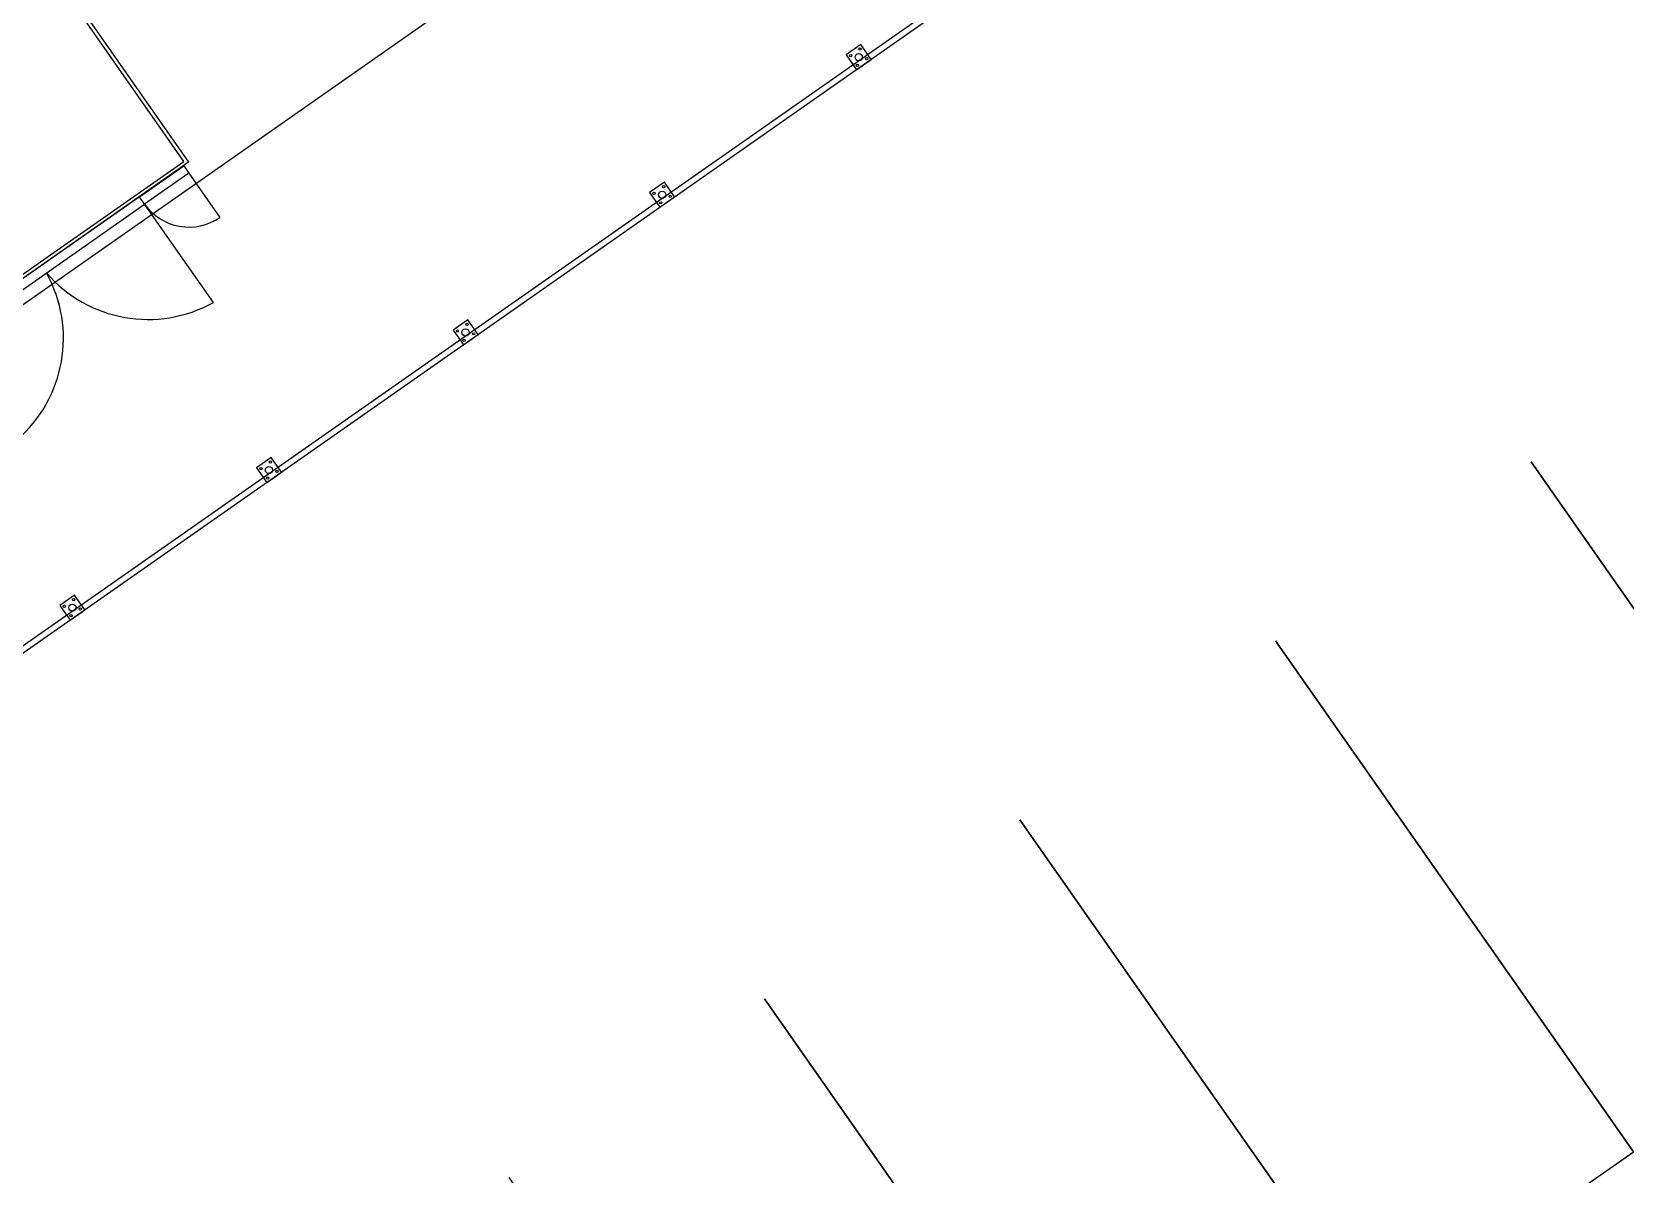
# Model space of a CAD drawing. Header units: millimetres. Extents: x 152904052 to 153933663, y 538271515 to 539240469.
# Drawn here: x 153338566 to 153351844, y 538927086 to 538936607 of the extents above; entities that cross this region are included whole.
import ezdxf

# ---------------------------------------------------------------- set-up
doc = ezdxf.new("R2010")
doc.units = ezdxf.units.MM
for name, color, linetype in [('FENC', 7, 'Continuous'), ('POWR', 5, 'Continuous'), ('SCHM', 9, 'Continuous')]:
    doc.layers.add(name, color=color, linetype=linetype)

msp = doc.modelspace()

# ---------------------------------------------------------------- linework, layer by layer
at = {"layer": 'FENC'}
for p, q in [((153355328.8, 538943217.5), (153331038.7, 538926209.4)), ((153355239.4, 538943216), (153331072.1, 538926293.9)), ((153345561.1, 538936378.1), (153345475.1, 538936501)), ((153345499, 538936334.6), (153345561.1, 538936378.1)), ((153343922.8, 538935231), (153343836.8, 538935353.9)), ((153343860.7, 538935187.5), (153343922.8, 538935231)), ((153342284.5, 538934083.8), (153342198.5, 538934206.7)), ((153342222.4, 538934040.3), (153342284.5, 538934083.8)), ((153340646.2, 538932936.7), (153340560.2, 538933059.6)), ((153340584.1, 538932893.2), (153340646.2, 538932936.7)), ((153339007.9, 538931789.5), (153338921.9, 538931912.4)), ((153338945.8, 538931746), (153339007.9, 538931789.5))]:
    msp.add_line(p, q, dxfattribs=at)
for points in [[(153345475.1, 538936501), (153345352.2, 538936415), (153345438.3, 538936292.1), (153345561.1, 538936378.1)], [(153343836.8, 538935353.9), (153343713.9, 538935267.8), (153343800, 538935144.9), (153343922.8, 538935231)], [(153342198.5, 538934206.7), (153342075.6, 538934120.7), (153342161.7, 538933997.8), (153342284.5, 538934083.8)], [(153340560.2, 538933059.6), (153340437.3, 538932973.5), (153340523.4, 538932850.6), (153340646.2, 538932936.7)], [(153338921.9, 538931912.4), (153338799, 538931826.4), (153338885.1, 538931703.5), (153339007.9, 538931789.5)]]:
    msp.add_lwpolyline(points, close=True, dxfattribs=at)
for centre, radius in [((153345389.7, 538936408.4), 9.49), ((153345456.7, 538936396.6), 30), ((153345456.7, 538936396.6), 30), ((153345468.5, 538936463.6), 9.49), ((153345523.7, 538936384.7), 9.49), ((153345444.9, 538936329.6), 9.49), ((153343830.2, 538935316.4), 9.49), ((153343751.4, 538935261.2), 9.49), ((153343818.4, 538935249.4), 30), ((153343818.4, 538935249.4), 30), ((153343806.6, 538935182.4), 9.49), ((153343885.4, 538935237.6), 9.49), ((153342180.1, 538934102.3), 30), ((153342180.1, 538934102.3), 30), ((153342191.9, 538934169.3), 9.49), ((153342113.1, 538934114.1), 9.49), ((153342168.3, 538934035.3), 9.49), ((153342247.1, 538934090.4), 9.49), ((153340474.8, 538932966.9), 9.49), ((153340541.8, 538932955.1), 30), ((153340541.8, 538932955.1), 30), ((153340553.6, 538933022.1), 9.49), ((153340608.8, 538932943.3), 9.49), ((153340530, 538932888.1), 9.49), ((153338915.3, 538931874.9), 9.49), ((153338836.5, 538931819.8), 9.49), ((153338903.5, 538931807.9), 30), ((153338903.5, 538931807.9), 30), ((153338891.7, 538931740.9), 9.49), ((153338970.5, 538931796.1), 9.49)]:
    msp.add_circle(centre, radius, dxfattribs=at)
at = {"layer": 'POWR', "color": 7}
msp.add_lwpolyline([(153330841.6, 538928976.8), (153328958.8, 538931665.8), (153359501.3, 538953081.9), (153361398.2, 538950372.8), (153330841.6, 538928976.8)], dxfattribs=at)
for points in [[(153337415, 538933799.3), (153335694.3, 538936256.8), (153338151.8, 538937977.5), (153339872.5, 538935520.1)], [(153335733.9, 538936249.8), (153337422, 538933839), (153339832.8, 538935527.1), (153338144.8, 538937937.8)], [(153339874.5, 538935429.9), (153339505.9, 538935171.8), (153339462.9, 538935233.3), (153339831.5, 538935491.4)], [(153337867.6, 538934024.7), (153339505.9, 538935171.8), (153339462.9, 538935233.3), (153337824.6, 538934086.1)]]:
    msp.add_lwpolyline(points, close=True, dxfattribs=at)
at = {"layer": 'POWR', "color": 7, "ltscale": 1000}
msp.add_lwpolyline([(153339874.5, 538935429.9), (153340132.6, 538935061.3)], dxfattribs=at)
at = {"layer": 'POWR', "color": 7}
msp.add_lwpolyline([(153337867.6, 538934024.7), (153338441.2, 538933205.5, 0.3562679), (153338686.8, 538934598.3, 0.3562679), (153340079.5, 538934352.7), (153339505.9, 538935171.8)], format="xyb", dxfattribs=at)
at = {"layer": 'POWR', "color": 7, "ltscale": 1000}
msp.add_arc((153339874.5, 538935429.9), 450, 214.99999, 305.00001, dxfattribs=at)
at = {"layer": 'SCHM', "ltscale": 0.0008}
msp.add_lwpolyline([(153366166.1, 538934810.4), (153252959.3, 538855542.1), (153255095.8, 538852490.8, -0.4311951), (153254820.8, 538850617), (153253420.1, 538849636.2, -0.5104862), (153251124, 538850430.8, 0.1066809), (153246674.4, 538858456.7, -0.4461836), (153246853.5, 538859934.3), (153247760.5, 538860569.4, -0.4142136), (153249675.5, 538860231.8), (153251812.1, 538857180.4), (153365018.9, 538936448.7)], format="xyb", dxfattribs=at)
at = {"layer": 'SCHM'}
for points in [[(153351059.7, 538933022.4), (153354042.3, 538928762.8), (153356172.1, 538930254.1), (153353189.5, 538934513.6)], [(153348929.9, 538931531.1), (153351912.5, 538927271.5), (153354042.3, 538928762.8), (153351059.7, 538933022.4)], [(153346800.1, 538930039.8), (153349782.7, 538925780.2), (153351912.5, 538927271.5), (153348929.9, 538931531.1)], [(153344670.3, 538928548.5), (153347652.9, 538924288.9), (153349782.7, 538925780.2), (153346800.1, 538930039.8)], [(153342540.5, 538927057.2), (153345523.1, 538922797.6), (153347652.9, 538924288.9), (153344670.3, 538928548.5)]]:
    msp.add_lwpolyline(points, dxfattribs=at)

doc.saveas('drawing.dxf')
